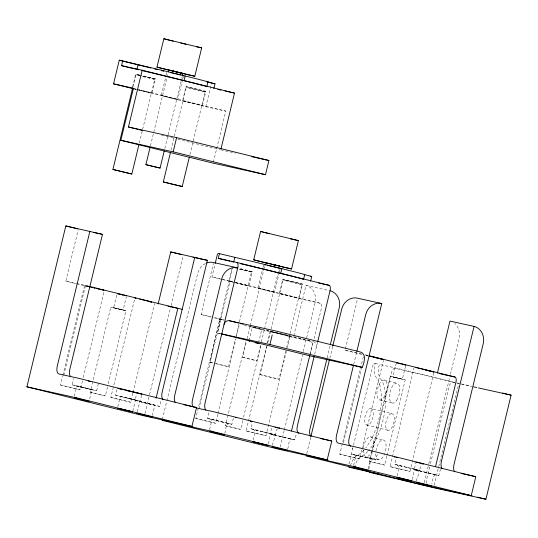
<?xml version="1.0" encoding="UTF-8"?>
<svg xmlns="http://www.w3.org/2000/svg" width="538" height="538" viewBox="0 0 538 538"><rect width="100%" height="100%" fill="white"/><g stroke="black" fill="none" stroke-linecap="round" stroke-linejoin="round"><path stroke-width="0.4" stroke-dasharray="2.69 2.02" d="M352.572 449.25L352.538 447.993M353.5 445.215L373.473 363.137L375.168 363.338L374.677 365.416A14.425 6.638 -76.1 0 0 376.062 377.279L377.925 379.929A43.82 20.168 -76.1 0 1 365.793 447.824M375.168 363.338L379.357 364.381L378.873 366.459A14.425 6.638 -76.1 0 0 380.258 378.315L382.121 380.965A43.82 20.168 -76.1 0 1 368.308 450.878M88.494 286.727L65.818 281.112L78.212 229.867M132.651 86.752L135.704 74.13L139.961 75.078M82.489 380.796L80.323 389.754L72.435 387.965L60.512 384.986L62.684 376.022M62.879 375.208L84.553 285.611L88.75 286.525M132.859 87.048L135.818 74.809L140.196 75.777M63.766 375.363L85.515 285.456L88.757 286.256M98.333 383.668L96.618 390.763L95.851 390.615L72.227 384.872L73.686 378.51M74.338 396.21L76.82 385.954L84.654 387.77L91.958 389.626L89.476 399.875M139.335 143.014L154.729 79.375L142.436 76.309M83.276 377.535L104.164 291.192M138.73 90.001L152.093 93.141L155.529 78.945L140.6 75.226M182.537 79.859L177.802 99.443L170.203 97.701L161.292 95.461L166.027 75.878M166.222 75.064L167.015 71.803M107.506 386.99L105.347 395.914L90.216 392.263L110.821 307.084L118.185 308.805M150.438 145.872L166.82 78.151M167.022 77.337L168.206 72.442M117.358 308.711L113.659 307.77L116.901 294.36M120.929 309.565L123.115 310.049L126.363 296.646M164.823 148.481L181.01 81.574M181.797 78.313L182.194 76.678M108.293 383.749L125.953 310.735L119.416 309.108M182.738 79.046L183.525 75.777M132.873 393.278L130.7 402.242L110.835 397.441L134.682 298.879M182.624 100.801L186.061 86.605L197.93 89.375L205.872 91.413L202.443 105.609L182.624 100.801L202.443 105.609M171.01 150.115L186.209 87.291L195.26 89.375L205.126 91.857L189.927 154.682M130.821 399.082L115.596 395.262L116.934 389.741M117.849 406.661L120.33 396.405L124.258 397.286M133.068 392.464L154.547 303.681M137.022 89.664L205.852 106.712L211.575 83.047M152.382 415.444L154.863 405.195L135.038 400.4L136.565 394.092M132.799 411.113L135.468 400.077L131.83 399.122M137.318 411.819L139.793 401.563L154.863 405.195M129.698 398.759L140.203 401.22L141.729 394.912M144.978 413.48L149.329 395.511M149.524 394.697L170.862 306.492M171.064 305.671L183.115 255.853M213.371 162.341L225.765 111.104L133.458 88.239M143.538 402.592L159.618 406.358L161.144 400.05M162.348 419.512L166.686 401.583M166.881 400.77L197.641 273.634A14.607 12.966 -77.6 0 1 205.61 263.432M210.788 317.016L201.071 314.609L213.465 263.364M221.811 279.397L211.938 276.922L215.012 264.219M217.742 414.294L215.57 423.258L195.765 418.483L219.807 319.108L223.378 320.043M232.678 282.006L229.006 281.024L232.255 267.615M212.718 362.962L209.659 362.148L232.557 267.507M199.013 408.867L219.625 323.688A4.869 2.239 -76.1 0 0 218.576 318.469L212.214 317.064M220.842 333.795L217.601 332.988L229.047 285.671A4.869 2.239 -76.1 0 0 228.004 280.453L211.938 276.922M224.729 433.372C226.323 430.763 224.803 423.325 229.591 423.702L207.48 418.369L208.556 413.581L208.267 411.738M209.591 429.707L211.569 421.187L211.205 419.976L209.685 418.88L219.296 421.315M214.736 363.466L228.569 366.714L235.281 338.974M236.074 335.712L239.228 322.659M239.43 321.845L251.468 272.073L239.175 269.007M217.937 413.48L236.068 338.543M236.263 337.729L239.417 324.696M235.469 282.699L248.832 285.833L252.261 271.636L239.531 268.449M279.276 272.558L274.541 292.141L266.942 290.399L258.025 288.16L262.766 268.576M262.961 267.763L263.755 264.501M242.759 420.487L240.6 429.411L225.469 425.76L246.074 340.581M260.574 345.255L256.821 360.756L250.036 359.196L242.638 357.333L246.391 341.832M247.177 338.57L250.136 326.331M250.338 325.51L263.761 270.036M263.956 269.215L264.743 265.954M249.101 340.48L252.349 327.07L253.586 327.333M221.508 421.873L231.871 424.26L233.015 419.532L234.117 418.026M258.556 342.76L261.804 329.357L259.262 328.698M261.36 341.993L264.326 329.754M264.521 328.94L278.933 269.377M243.539 417.246L261.011 345.046M279.471 271.744L280.264 268.475M286.445 351.025L265.954 435.74L246.088 430.938L248.253 421.98M248.455 421.167L266.579 346.23M267.373 342.968L270.13 331.563L279.74 333.775L289.995 336.364L287.238 347.77M279.363 293.499L282.8 279.303L292.282 281.495L302.612 284.111L299.175 298.308L279.363 293.499L299.175 298.308M285.873 350.641L278.966 379.196L269.915 377.118L260.056 374.63L266.962 346.075M267.749 342.814L282.948 279.989L301.858 284.555L290.016 333.506M262.927 431.799L250.849 428.759L251.992 424.031L251.697 422.189M253.102 440.158C252.873 437.105 257.621 431.187 253.196 429.331L260.358 431.173M286.66 347.38L289.821 334.327M293.775 335.846L305.974 285.416L329.249 290.554M287.635 448.941C288.993 446.365 287.998 438.786 292.41 439.27L270.291 433.897L271.502 428.537L270.742 426.829M268.24 443.823C269.834 441.214 268.321 433.776 273.109 434.153L271.663 433.857M272.564 445.316C272.336 442.263 277.09 436.352 272.672 434.496L276.297 435.444M270.036 433.487L275.449 434.717L276.599 429.983L277.702 428.483M280.231 446.984L284.172 430.682M284.373 429.869L302.511 354.892M303.298 351.63L315.127 302.733A14.607 12.966 -77.6 0 0 305.974 285.416M310.17 353.849L311.932 346.546A4.869 2.239 -76.1 0 0 310.89 341.334L252.591 326.896M310.11 355.04L313.271 341.986M314.058 338.718L321.361 308.536A4.869 2.239 -76.1 0 0 320.318 303.318L228.004 280.453M314.717 354.098L317.669 341.912M278.785 436.089L294.871 439.855L296.014 435.128L297.117 433.621M327.171 357.777L330.13 345.551M306.761 453.554L310.702 437.253M329.828 358.2L332.78 345.974M362.087 354.488L345.087 350.278L357.481 299.034M353.695 364.347L356.654 352.121M361.751 449.963L359.586 458.927L339.781 454.153L363.426 356.405M343.419 442.909L361.475 368.281M348.96 463.991L353.305 446.036M353.607 465.377L355.584 456.856L354.818 455.155L353.701 454.549L375.887 459.929L377.03 455.202L378.127 453.695M361.953 449.149L383.433 360.366M386.768 456.157L384.609 465.081L369.485 461.429L390.09 376.25L396.237 377.683M372.235 452.471L368.685 467.152A4.869 2.239 -76.1 0 0 368.463 468.396M372.43 451.651L391.577 372.511A4.869 2.239 -76.1 0 1 394.912 368.261L471.053 386.311M368.738 469.042C370.339 466.433 368.819 458.995 373.607 459.371L362.309 456.769M395.464 377.595L392.928 376.936L396.17 363.527M399.075 378.47L402.384 379.216L405.625 365.813M386.97 455.35L405.222 379.902L397.333 377.918M433.81 372.847L409.969 471.409L390.104 466.607L392.269 457.65M392.464 456.836L413.944 368.053M406.943 467.468L394.865 464.428L395.975 458.437M397.111 475.827C396.889 472.774 401.637 466.856 397.205 465L404.374 466.843M441.126 469.291L440.023 470.797L438.88 475.525L417.454 470.427L414.307 469.566L415.518 464.2L414.758 462.498M412.256 479.493C413.85 476.883 412.33 469.445 417.118 469.822L409.526 468.087M416.58 480.985C416.351 477.932 421.106 472.021 416.688 470.165L436.426 474.94C432.491 474.24 432.834 481.328 431.839 483.823M406.889 467.482L419.465 470.387L421.214 464.55M424.247 482.653L428.584 464.724M428.779 463.911L449.681 377.521M450.467 374.26L459.143 338.402A14.607 12.966 -77.6 0 0 454.812 323.587M429.68 466.91L426.325 480.784A4.869 4.324 -77.6 0 0 426.311 483.285M430.467 463.648L449.223 386.136A4.869 4.324 -77.6 0 1 454.563 382.444L401.819 369.391L379.357 364.381M434.2 485.276L438.531 467.381M438.726 466.567L458.598 384.421M219.847 319.108L224.003 320.023M60.512 384.986L80.323 389.754M195.765 418.483L215.57 423.258M339.781 454.153L359.586 458.927M161.292 95.461L177.802 99.443M258.025 288.16L274.541 292.141M154.729 79.375L141.669 76.315M205.126 91.857L186.209 87.291M251.468 272.073L238.408 269.013M301.858 284.555L282.948 279.989M84.594 285.604L88.124 286.546M113.659 307.77L116.968 308.516M125.953 310.735L118.589 309.014M261.804 329.357L252.349 327.07M242.638 357.333L256.821 360.756M392.928 376.936L395.114 377.42M405.222 379.902L390.09 376.25M209.659 362.148L214.037 363.116M260.056 374.63L278.966 379.196M90.216 392.263L105.347 395.914M225.469 425.76L240.6 429.411M369.485 461.429L384.609 465.081M289.995 336.364L270.13 331.563M110.835 397.441L130.7 402.242M246.088 430.938L265.954 435.74M390.104 466.607L409.969 471.409M115.596 395.262L126.1 397.723M135.468 400.077L131.541 399.196M250.849 428.759L275.449 434.717M394.865 464.428L419.465 470.387M91.958 389.626L76.82 385.954M135.038 400.4L159.618 406.358M270.291 433.897L294.871 439.855M414.307 469.566L438.88 475.525M155.529 78.945L141.407 75.616M252.261 271.636L238.906 268.502M229.006 281.024L233.902 282.12M205.872 91.413L186.061 86.605M302.612 284.111L282.8 279.303M72.159 384.818L96.618 390.763M207.412 418.315L231.871 424.26M205.852 106.712L225.765 111.104M220.768 149.88L235.456 153.122M320.318 303.318L300.789 298.953L235.657 282.827M65.818 281.112L75.67 283.284M76.49 283.465L88.434 286.095M201.071 314.609L211.414 316.889M310.89 341.334L293.385 337.474L242.369 324.838M345.087 350.278L361.798 353.964M457.011 382.989L471.698 386.223M217.601 332.988L220.869 333.715M365.759 355.174L368.012 355.692M135.253 88.978L136.524 89.274M267.937 432.996L271.656 433.897M254.535 327.555L258.106 328.409M265.516 432.418L269.067 433.292M139.362 89.947L152.093 93.141M236.101 282.645L248.832 285.833M120.66 309.538L110.821 307.084M395.383 377.447L397.454 377.979M216.276 363.648L228.569 366.714M124.977 397.4L131.346 398.94M262.88 431.812L266.068 432.579M118.064 308.745L120.035 309.222M396.008 377.763L397.979 378.241M128.064 398.201L140.203 401.22M127.728 398.281L120.33 396.405M398.685 378.275L402.384 379.216M360.742 456.358L351.496 454.038L375.887 459.929M134.594 89.059L136.215 89.463M161.656 135.24L173.801 138.246M177.849 139.248L219.955 149.678M222.624 279.599L234.844 282.625M266.054 329.834L312.497 341.334M218.576 318.469L224.245 319.875M249.35 326.089L251.777 326.694M365.02 354.744L368.261 355.544M214.03 317.817L223.741 320.224M366.136 355.49L367.757 355.894M384.098 380.03L396.688 383.143M380.043 400.003L392.632 403.117M371.139 408.564A8.521 3.921 -76.1 0 1 371.18 421.926A8.521 3.921 -76.1 0 1 364.677 419.943A8.521 3.921 -76.1 0 1 371.139 408.564L392.121 413.762A8.521 3.921 -76.1 0 1 392.162 427.125A8.521 3.921 -76.1 0 1 385.659 425.134A8.521 3.921 -76.1 0 1 392.121 413.762M366.855 425.054L387.837 430.252M370.373 436.816L382.962 439.929M363.15 450.111A10.222 4.707 -76.1 0 0 366.291 456.782L378.88 459.903A10.222 4.707 -76.1 0 0 384.657 453.682M140.895 76.127L135.818 74.809M235.61 268.321L237.635 268.825M367.393 355.712L366.862 355.584M120.579 309.39L123.115 310.049M139.376 75.112L135.704 74.13M134.271 88.884L135.939 89.308M142.55 402.29L139.793 401.563M313.311 341.536A4.869 4.324 -77.6 0 1 316.357 347.306M367.736 451.51A43.82 20.168 -76.1 0 1 364.273 454.731L361.254 456.406A14.418 6.638 -76.1 0 0 354.616 466.654M375.941 450.878A10.222 4.707 -76.1 0 1 383.338 439.983A10.222 4.707 -76.1 0 1 384.932 452.929M378.88 459.903A10.222 4.707 -76.1 0 1 375.739 453.231M363.352 447.764A10.222 4.707 -76.1 0 1 370.756 436.863A10.222 4.707 -76.1 0 1 372.343 449.808M372.067 450.568A10.222 4.707 -76.1 0 1 366.291 456.782M364.112 449.842A43.82 20.168 -76.1 0 1 360.077 453.695L357.057 455.37A14.418 6.638 -76.1 0 0 350.42 465.619M384.112 397.084A10.222 4.707 -76.1 0 0 385.181 380.366A10.222 4.707 -76.1 0 0 376.923 392.592A10.222 4.707 -76.1 0 0 384.112 397.084M396.701 400.205A10.222 4.707 -76.1 0 0 397.77 383.486A10.222 4.707 -76.1 0 0 389.512 395.706A10.222 4.707 -76.1 0 0 396.701 400.205"/><path stroke-width="0.81" d="M191.71 426.372L144.386 415.928L26.9 386.829L65.824 225.94L102.482 234.366L69.859 369.229A7.303 3.362 -76.1 0 0 70.633 376.627M133.787 88.857L113.545 83.847L119.268 60.189L142.563 65.69A43.82 0.457 13.6 0 1 207.971 81.89L206.827 86.625M126.739 66.947L121.541 65.67L122.691 60.942M89.9 231.246L57.27 366.116A7.303 3.362 -76.1 0 0 58.837 373.937L78.797 378.342L196.478 407.569M138.118 64.654L136.968 69.389L138.454 69.732M138.939 144.648L131.83 174.023L112.919 169.457L132.657 87.862M220.963 149.066L234.507 93.094L142.193 70.229L128.454 127.015L176.605 137.641L268.913 160.499L265.483 174.695L213.176 163.155L120.862 140.297L133.458 88.239L113.545 83.847M171.003 70.727L156.975 67.136L163.848 38.743L201.669 47.875L194.803 76.268L179.134 72.697M164.231 150.922L160.082 168.058L153.296 166.498L145.899 164.635L150.048 147.499M168.401 71.621L168.959 70.014L182.664 73.316L182.389 75.865M183.976 80.693L185.119 75.966M189.336 157.13L182.227 186.498L173.175 184.42L163.317 181.938L170.418 152.563M120.862 140.297L173.169 151.837L176.605 137.641M158.132 303.97L170.721 251.919L207.386 260.345L174.756 395.215A7.303 3.362 -76.1 0 0 175.529 402.606M213.855 88.535L214.998 83.807L207.486 81.837L207.971 81.89M156.074 398.228L177.829 308.321L89.564 286.458M194.796 257.231L162.167 392.094A7.303 3.362 -76.1 0 0 162.947 399.492M215.2 263.425L217.507 253.896M229.921 261.192L218.28 258.368L219.423 253.64L239.302 258.388A43.82 0.457 13.6 0 1 304.71 274.588L303.566 279.323L303.076 279.262M192.799 426.614L191.918 426.412L196.478 407.811M234.85 257.352L233.707 262.087L231.394 261.542M266.969 263.23L253.714 259.834L260.587 231.441L298.408 240.573L291.542 268.966L279.054 266.155M280.708 273.391L281.858 268.664M221.69 333.896L269.908 344.535L272.194 335.066M310.587 281.233L311.737 276.498L304.226 274.528L304.71 274.588M291.522 430.918L309.774 355.47M314.125 356.539L297.42 425.598A7.303 3.362 -76.1 0 0 298.987 433.42M317.669 341.912L330.097 290.52A4.869 2.239 -76.1 0 0 329.054 285.308L236.747 262.443L218.28 258.368M326.774 359.411L310.009 428.712A7.303 3.362 -76.1 0 0 310.782 436.103M330.325 344.73L339.202 308.045A14.607 12.966 -77.6 0 0 330.05 290.728M310.897 436.439L329.431 359.828M332.78 345.974L341.657 309.303A14.607 12.966 -77.6 0 1 357.676 298.22L381.751 303.533L349.122 438.403A7.303 3.362 -76.1 0 0 350.689 446.224M328.052 460.111L327.171 459.916L331.731 441.308M353.5 365.168L336.539 435.282A7.303 3.362 -76.1 0 0 338.099 443.104L358.066 447.508L475.747 476.735M356.855 351.301L365.726 314.616A14.607 12.966 -77.6 0 1 381.751 303.533M221.649 333.997L309.915 355.853L362.215 367.393C364.334 362.343 367.098 353.13 359.27 351.677L275.348 330.89L229.39 320.749A4.869 4.324 -77.6 0 0 224.05 324.448M437.394 373.143L449.99 321.085L474.065 326.398A14.607 12.966 -77.6 0 1 483.218 343.715L454.025 464.381A7.303 3.362 -76.1 0 0 454.798 471.772M435.538 466.587L455.948 382.215A4.869 2.239 -76.1 0 0 454.906 377.004L369.068 355.746M474.065 326.398L441.436 461.261A7.303 3.362 -76.1 0 0 442.209 468.659M356.681 467.199L471.241 495.592L475.74 476.977M369.202 472.082A4.869 2.239 -76.1 0 0 369.727 472.371L433.608 487.71L485.915 499.257L511.1 395.148L502.707 393.07M422.296 463.897L423.567 463.87L422.982 463.769M383.54 359.552L382.168 359.263M183.411 75.777L182.093 75.387M235.328 417.67L235.96 417.744M278.919 428.127L279.558 428.201L278.973 428.1M201.669 47.875L196.706 46.826M156.975 67.136L194.803 76.268M145.899 164.635L160.082 168.058M112.919 169.457L131.83 174.023M163.317 181.938L182.227 186.498M298.408 240.573L296.841 240.284M253.714 259.834L291.542 268.966M279.484 268.334L280.264 268.475L267.312 265.274M278.919 265.96L279.72 266.115L265.537 262.692L266.64 262.995M126.02 295.752L126.336 295.792M396.896 362.841L396.358 362.74L397.098 362.942M249.444 341.368L249.128 341.334M258.26 343.54L257.124 343.284M136.047 298.294L134.877 298.065L135.3 298.2M432.834 371.805L434.011 372.034L432.518 371.617M117.802 388.248L139.772 393.527M140.136 393.755L141.918 394.119L140.405 393.688M133.754 88.636L132.274 88.326L133.061 88.568M212.261 83.202L214.998 83.807M121.541 65.67L142.193 70.229M217.823 89.416L221.004 90.115M224.971 90.989L234.507 93.094M251.777 156.719L268.913 160.499M218.193 253.364L219.423 253.64M310.5 276.229L311.737 276.498M93.659 232.416L102.482 234.366M318.617 283.008L329.054 285.308M192.94 257.164L207.386 260.345M167.977 306.142L182.2 309.283M438.988 373.493L454.906 377.004M473.507 386.856L476.776 387.575M478.41 387.932L511.1 395.148M183.512 404.623L196.289 407.441M196.484 407.965L214.05 411.839L331.731 441.066M320.359 438.477L331.536 440.938M461.18 473.44L475.552 476.607M26.9 386.829L76.833 397.891L75.313 397.515M326.963 459.869L279.639 449.425L162.153 420.326L212.086 431.389L210.566 431.012M348.745 467.172L379.021 474.079M423.655 485.094L470.972 495.538M102.422 289.989L103.612 290.251M472.068 495.78L471.241 495.592M264.528 264.642L265.705 264.904M181.118 73.02L182.18 73.262M296.283 240.163L290.412 238.818M117.627 293.674L119.281 294.057M404.576 364.757L405.82 365.026L404.287 364.616M415.316 367.461L416.829 367.804M138.118 393.298L139.463 393.608M275.026 427.219L277.426 427.764M419.835 463.07L421.436 463.433M101.339 289.74L100.169 289.464M380.03 358.772L381.684 359.155M124.365 295.369L125.307 295.591M150.055 301.825L151.393 302.141M417.495 367.958L418.833 368.274M429.99 371.153L431.328 371.462M135.529 392.693L136.827 392.996M415.941 462.162L419.035 462.882M170.573 72.576L171.857 72.879M134.655 68.844L136.201 69.207M89.577 286.72L90.969 287.05M378.012 358.301L379.055 358.543M275.315 265.126L276.438 265.389M91.89 287.265L92.442 287.4M97.95 288.94L98.743 289.128M139.571 299.101L141.144 299.478M369.438 356.028L371.153 356.438M375.739 357.757L376.701 357.992M402.511 364.273L403.628 364.542M419.62 368.456L421.2 368.833M427.744 370.621L429.317 370.998M133.283 392.162L134.782 392.518M186 44.304L180.755 43.033M176.195 71.857L177.412 72.146M172.496 73.033L173.909 73.37M133.881 68.662L127.466 67.122M272.934 264.555L274.151 264.844M273.439 264.81L275.873 265.389M120.404 294.32L122.852 294.911M122.025 294.817L123.242 295.106M373.298 356.95L371.711 356.566M374.764 357.521L373.823 357.299M94.829 287.971L94.036 287.783M94.089 288.018L94.553 288.126M141.931 299.666L149.503 301.502M373.628 357.03L383.628 359.552M421.839 368.987L423.117 369.29M425.672 370.131L426.957 370.433M132.536 391.98L126.961 390.635M171.777 70.915L176.699 72.112M174.615 73.538L176.054 73.888M95.959 288.247L97.196 288.55M371.57 356.748L372.222 356.909M400.064 363.681L401.294 363.984M423.756 369.445L431.974 371.476M91.722 287.44L92.301 287.581M88.232 381.072L90.572 381.644M172.604 70.982L174.346 71.406M176.773 74.062L180.64 75.017M98.447 288.859L99.402 289.094M119.631 294.232L120.794 294.515M89.516 286.895L89.866 286.983M402.115 364.078L403.278 364.367M369.135 356.149L369.734 356.297M255.288 342.726L256.525 343.029M119.268 60.189L150.848 68.01M154.897 69.012L157.325 69.61M161.373 70.612L163.801 71.218M206.72 81.843L211.575 83.047M128.454 127.015L142.22 130.425M173.169 151.837L265.483 174.695M65.824 225.94L77.627 228.858M170.721 251.919L181.736 254.649M229.39 320.749L238.354 322.975M239.982 323.378L243.243 324.185M269.908 344.535L362.215 367.393M354.582 466.681L356.095 467.058L306.169 455.995L425.181 485.511M77.411 398.033L191.972 426.419M212.665 431.53L327.225 459.923M477.522 497.173L485.915 499.257M169.961 40.37L173.196 41.177M269.121 233.674L263.526 232.261M267.83 263.297L269.343 263.681M397.891 363.143L398.9 363.399M124.009 295.194L125.818 295.651M150.203 301.677L151.608 302.033M100.794 289.444L101.319 289.579M257.144 343.183L258.758 343.587M167.58 39.765L169.167 40.168M169.9 70.296L171.091 70.599M118.622 293.977L117.311 293.634M396.002 457.273L397.508 457.663M118.824 388.597L120.727 389.088M264.205 264.629L265.187 264.891M166.787 39.563L163.848 38.743M262.826 232.073L260.587 231.441M102.845 289.962L103.928 290.251M257.635 343.345L258.153 343.486M250.594 421.227L251.986 421.604M394.61 456.897L394.193 456.755L394.791 456.984M250.183 421.086L251.3 421.691M236.747 262.443A4.869 2.239 -76.1 0 1 237.789 267.662L205.112 402.733A7.303 3.362 -76.1 0 0 205.886 410.124M240.358 263.64A43.82 0.457 13.6 0 1 248.24 265.503M248.993 265.685A43.82 0.457 13.6 0 1 289.814 275.664M290.708 275.893A43.82 0.457 13.6 0 1 296.277 277.312M296.956 277.487A43.82 0.457 13.6 0 1 303.566 279.323M206.908 262.9A14.607 12.966 -77.6 0 1 213.667 262.557L237.735 267.863A14.607 12.966 -77.6 0 0 221.717 278.946L192.523 399.613A7.303 3.362 -76.1 0 0 193.297 407.004M429.378 486.554A4.869 4.324 -77.6 0 1 427.428 485.397M141.42 70.424A43.82 0.457 13.6 0 1 151.501 72.812M152.254 72.986A43.82 0.457 13.6 0 1 204.312 85.872M204.904 86.04A43.82 0.457 13.6 0 1 206.511 86.504M136.988 413.386L151.998 417.024L136.988 413.386M272.241 446.883L287.252 450.521L272.241 446.883M416.257 482.552L431.268 486.191L416.257 482.552M117.768 408.288L132.604 411.906L117.768 408.288M253.021 441.785L267.857 445.403L253.021 441.785M397.031 477.455L411.873 481.073L397.031 477.455M74.284 397.844L89.093 401.456L74.284 397.844M209.538 431.341L224.346 434.953L209.538 431.341M353.553 467.011L368.362 470.622L353.553 467.011"/></g></svg>
